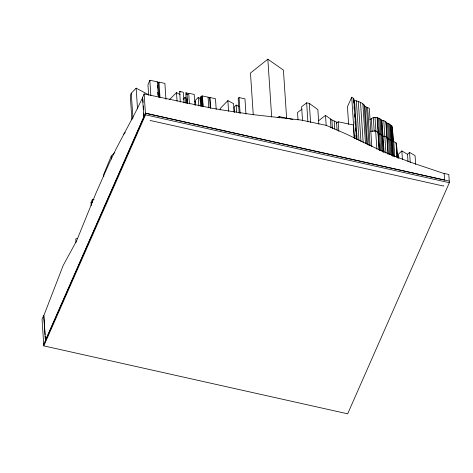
<?xml version="1.0" encoding="UTF-8"?>
<svg xmlns="http://www.w3.org/2000/svg" width="473" height="473" viewBox="0 0 473 473"><rect width="100%" height="100%" fill="white"/><g stroke="black" fill="none" stroke-linecap="round" stroke-linejoin="round"><path stroke-width="0.71" d="M353.786 103.067L353.757 98.479L351.717 97.237L347.442 106.738L348.619 124.399M148.8 94.884L136.153 88.167L131.281 93.199L130.3 95.57L131.908 119.846M91.218 205.631L91.017 202.686L92.282 199.63L94.133 199.446M114.833 152.365L111.267 156.066L103.646 174.507L103.794 176.695M158.384 97.054L157.373 81.823L149.835 80.256L147.954 84.815L148.628 94.972M444.165 173.591L411.185 162.481L391.248 154.89L376.886 148.67L346.065 133.948L326.222 125.345L301.206 120.077L251.997 114.507L222.824 110.055L212.17 108.258L144.141 93.926L142.539 97.574L143.816 116.837M142.745 97.42L135.97 111.315L115.844 149.403L109.216 163.262L96.078 192.872L76.608 240.804L63.151 265.548L43.823 315.609L45.095 334.76M43.711 344.249L145.424 113.195L144.141 93.926M45.485 340.655L144.029 116.689L143.792 113.118M145.424 113.195L444.596 180.095L444.159 173.455L448.806 174.49L449.35 182.708L347.667 413.816L43.818 345.875L145.53 114.821L145.424 113.195L449.244 181.082M443.704 185.499L443.461 186.049L150.077 120.444M201.386 106.106L200.771 96.882L201.439 96.149L202.438 95.984L208.09 97.16L209.598 97.988L210.26 107.921M234.165 112.166L233.597 103.652L227.874 100.619L220.158 108.595L220.247 110.014M238.966 106.508L236.228 105.053L234.023 107.336L234.354 112.302M186.427 103.333L185.723 92.69L186.959 92.945L186.794 94.63M187.267 94.76L188.715 93.276L194.196 94.417L194.9 105.059M245.972 114.099L244.955 98.804L239.054 97.574L238.191 98.461L239.161 113.029M123.678 134.119L125.191 132.57M200.593 106.2L200.073 98.396L200.995 97.456L200.771 96.882M159.277 97.337L158.313 82.834L158.987 82.16L164.888 83.384L165.946 99.342M169.517 99.572L176.5 92.613L180.107 94.606M183.146 99.253L184.99 97.414L186.202 98.082M200.073 98.396L198.264 97.426L195.343 100.335L195.674 105.302M209.598 97.988L210.03 97.562L215.481 98.697L216.185 109.34M157.373 81.823L157.054 82.136L158.313 82.834M407.998 161.612L407.513 154.31L401.861 150.958L398.514 154.08L398.804 158.467M407.513 154.31L409.571 152.395L415.063 155.647L415.643 164.409M336.516 123.157L338.195 121.786L353.331 124.955L354.212 138.187M286.638 118.475L283.422 70.099L267.836 59.184L250.471 73.037L253.25 114.815M277.899 117.481L279.064 116.571L292.763 119.421M318.554 120.786L325.507 115.388L331.869 119.911L336.534 122.064L337.066 130.11M369.821 119.551L373.298 117.6L377.111 117.405L377.377 118.002L379.535 150.52M318.832 124.233L317.856 109.612L309.324 103.41L306.64 102.848L301.614 106.732L302.537 120.621M301.987 109.103L297.535 112.539L298.02 119.852M77.572 238.404L75.751 238.865L75.993 242.478M370.655 131.287L375.651 130.885L377.951 132.239L378.418 133.634L380.735 134.19L383.018 136.23L384.821 136.259L386.867 137.395L387.263 138.666L390.556 139.718L392.022 141.504L393.767 141.516L396.067 142.864L396.912 148.055L397.545 157.604M377.377 118.002L379.695 118.557L381.983 120.597L383.786 120.627L385.826 121.762L386.228 123.033L388.475 123.494L390.379 124.872L390.982 125.871L391.774 125.806L392.342 127.243L393.347 141.729M91.017 202.686L91.455 202.657M353.585 100.122C357.689 101.287 362.921 102.203 365.02 106.531L369.295 108.341L371.831 146.606M180.337 102.109L179.628 91.466L183.288 92.229L183.991 102.872M145.53 114.821L449.35 182.708M179.628 91.466L180.787 92.087M194.314 101.287L195.52 101.949M397.001 155.451L398.774 156.504M409.571 152.395L410.251 162.623M401.861 150.958L402.44 159.72M396.392 144.868L397.273 158.088M396.067 142.864L397.042 157.55M393.767 141.516L394.789 156.935M392.342 127.243L393.311 141.799M391.774 125.806L393.802 156.38M390.982 125.871L392.998 156.191M390.379 124.872L392.46 156.173M389.516 124.086L391.597 155.381M388.475 123.494L390.55 154.789M387.411 123.134L389.492 154.429M386.228 123.033L388.292 154.086M385.826 121.762L387.99 154.287M383.786 120.627L385.944 153.151M381.983 120.597L384.094 152.383M381.492 119.84L383.656 152.365M380.706 119.178L382.882 151.928M379.695 118.557L381.871 151.313M378.471 118.061L380.647 150.816M377.111 117.405L379.287 150.16M377.951 132.239L379.121 149.858M375.024 117.434L375.946 131.263M375.651 130.885L376.875 149.243M373.298 117.6L374.214 131.429M371.317 118.398L372.186 131.5M367.586 107.324L370.128 145.589M366.534 107.389L369.07 145.654M365.02 106.531L367.562 144.797M364.104 104.953L366.693 143.958M362.856 103.812L365.493 143.55M360.515 102.393L363.199 142.87M358.298 101.281L360.988 141.752M356.364 100.867L359.007 140.605M354.555 100.643L357.145 139.647M353.757 98.479L356.447 138.95M354.029 106.744L354.224 109.689M354.519 114.105L354.715 117.05M355.004 121.46L355.199 124.405M355.448 128.082L355.643 131.027M355.933 135.444L356.181 139.121M351.717 97.237L354.454 138.447M338.195 121.786L338.828 131.346M334.222 121.094L334.76 129.135M331.869 119.911L332.454 128.686M330.408 118.977L330.988 127.751M325.507 115.388L326.187 125.623M309.324 103.41L310.584 122.418M306.64 102.848L307.905 121.857M279.064 116.571L279.153 117.931M267.836 59.184L271.679 117.091M239.054 97.574L240.118 113.603M236.228 105.053L236.701 112.148M227.874 100.619L228.583 111.261M210.03 97.562L210.733 108.205M208.09 97.16L208.794 107.803M202.438 95.984L203.142 106.626M202.249 96.173L202.952 106.815M201.439 96.149L202.101 106.082M200.995 97.456L201.279 101.713M201.421 103.841L201.563 105.97M198.264 97.426L198.831 105.94M188.715 93.276L189.419 103.918M186.959 92.945L187.669 103.587M187.077 98.887L187.267 101.725M187.066 99.513L187.207 101.642M184.99 97.414L185.369 103.09M176.5 92.613L177.068 101.127M158.987 82.16L159.998 97.391M157.296 85.767L157.444 87.943M157.728 92.294L157.923 95.191M149.835 80.256L150.852 95.487M142.84 98.851L143.077 102.416M143.313 105.987L143.55 109.553M136.153 88.167L137.519 108.766M131.281 93.199L132.943 118.209M111.267 156.066L111.457 158.987M92.359 199.541L92.554 202.491M92.282 199.63L92.477 202.574M45.189 336.238L45.491 340.714M45.514 342.014L43.747 315.343L42.044 319.204L43.818 345.875"/></g></svg>
